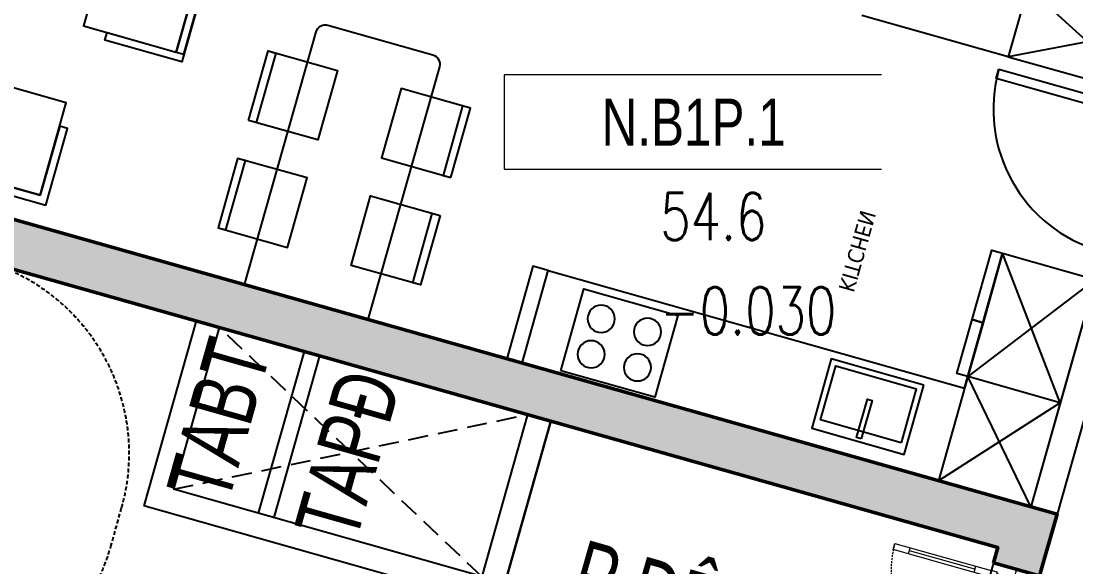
# Model space of a CAD drawing. Header units: millimetres. Extents: x -361669633 to 361256854, y -284153744 to 284385552.
# Drawn here: x 127408 to 133992, y 103864 to 107271 of the extents above; entities that cross this region are included whole.
import ezdxf
from ezdxf.enums import TextEntityAlignment as Align
from ezdxf.xclip import XClip

# ---------------------------------------------------------------- set-up
doc = ezdxf.new("R2010")
doc.units = ezdxf.units.MM
doc.header["$LTSCALE"] = 100
doc.header["$MEASUREMENT"] = 0
doc.header["$XCLIPFRAME"] = 0
doc.set_wipeout_variables(frame=1)
for name, pattern in [('ACAD_ISO03W100', [30, 12, -18]), ('Xref_NT1+NT2_MBDV Cot vach_220729$0$HIDDEN', [0.375, 0.25, -0.125]), ('Xref_NT1+NT2_MBDV Cot vach_220729$0$HIDDEN2', [0.1875, 0.125, -0.0625])]:
    doc.linetypes.add(name, pattern=pattern)
for name, color, linetype in [('1VinaPVC-Text', 9, 'Continuous'), ('A-_FURN----_E-_N', 251, 'Continuous'), ('A-ANNO-ROOM', 50, 'Continuous'), ('dien tich thong thuy', 3, 'Continuous'), ('IDEA - dim', 251, 'Continuous'), ('KT-Net manh', 139, 'Continuous'), ('KT-Tuong', 1, 'Continuous'), ('Xref_NT1+NT2_MBDV Cot vach_220729$0$ccu12-Hatch', 250, 'Continuous'), ('Xref_NT1+NT2_MBDV Cot vach_220729$0$KT-Khuat', 9, 'Xref_NT1+NT2_MBDV Cot vach_220729$0$HIDDEN'), ('Xref_NT1+NT2_MBDV Cot vach_220729$0$KT-Net manh', 139, 'Continuous'), ('Xref_NT1+NT2_MBDV Cot vach_220729$0$KT-Text', 7, 'Continuous'), ('Xref_NT1+NT2_MBDV Cot vach_220729$0$KT-Tuong', 1, 'Continuous')]:
    doc.layers.add(name, color=color, linetype=linetype)
for name, color, linetype, lineweight in [('KT-Chuviet', 255, 'Continuous', 15), ('KT-Net thay', 7, 'Continuous', 15), ('KT-Net truc', 18, 'Continuous', 15), ('Xref_NT1+NT2_MBDV Cot vach_220729$0$CUA', 37, 'Continuous', 13), ('Xref_NT1+NT2_MBDV Cot vach_220729$0$KT-Net cot vach', 6, 'Continuous', 50)]:
    doc.layers.add(name, color=color, linetype=linetype, lineweight=lineweight)
doc.styles.add('220126_HDN_HBA typical plan$0$211210_HDN_HBA_TYPICAL PLAN CORE OPT 1$0$HBA-Text', font='GOTHIC.TTF')
doc.styles.add('font unicode ccu', font='arial.ttf')
doc.styles.add('ROMANS', font='ROMANS.SHX')
doc.styles.add('Tahoma', font='tahoma.ttf')
doc.styles.add('Xref_NT1+NT2_MBDV Cot vach_220729$0$Arial', font='arial.ttf', dxfattribs={"width": 0.7})

# ---------------------------------------------------------------- blocks, each defined once
blk = doc.blocks.new('A$C418F5BC8')
at = {"layer": 'A-ANNO-ROOM', "insert": (648.1133449638728, 1090.790118377889), "char_height": 600, "attachment_point": 2, "rotation": 50.44882673977027, "style": '220126_HDN_HBA typical plan$0$211210_HDN_HBA_TYPICAL PLAN CORE OPT 1$0$HBA-Text'}
blk.add_mtext_dynamic_manual_height_columns('SL-S', width=722857412.8743668, gutter_width=9765.624999999996, heights=[0], dxfattribs=at)
blk = doc.blocks.new('A$C2A6C5140')
at = {"layer": 'A-ANNO-ROOM', "insert": (731.4497625969816, 1190.0169191678, 0.0003277973379295924), "char_height": 600, "attachment_point": 2, "rotation": 50.44882673977027, "style": '220126_HDN_HBA typical plan$0$211210_HDN_HBA_TYPICAL PLAN CORE OPT 1$0$HBA-Text'}
blk.add_mtext_dynamic_manual_height_columns('2-BR', width=722857412.8743668, gutter_width=9765.624999999996, heights=[0], dxfattribs=at)
blk = doc.blocks.new('A$C5388591E')
at = {"layer": 'A-ANNO-ROOM', "insert": (894.3001998505497, 842.1987865094561, 0.0004622000541105721), "char_height": 600, "attachment_point": 2, "rotation": 1.4064704596368105, "style": '220126_HDN_HBA typical plan$0$211210_HDN_HBA_TYPICAL PLAN CORE OPT 1$0$HBA-Text'}
blk.add_mtext_dynamic_manual_height_columns('3-BR', width=722857412.8743668, gutter_width=9765.624999999996, heights=[0], dxfattribs=at)
blk = doc.blocks.new('A$C21AF0CCA')
at = {"layer": 'A-ANNO-ROOM', "insert": (1197.56892258345, 814.6835720778872), "char_height": 600, "attachment_point": 2, "rotation": 0.10542954816276216, "style": '220126_HDN_HBA typical plan$0$211210_HDN_HBA_TYPICAL PLAN CORE OPT 1$0$HBA-Text'}
blk.add_mtext_dynamic_manual_height_columns('1-BR+', width=722857412.8743668, gutter_width=9765.624999999996, heights=[0], dxfattribs=at)
blk = doc.blocks.new('*U155')
for p, q in [((-1260.000000000004, 525.000000000002), (-1300.000000000004, 525.000000000002)), ((-1280.000000000004, 100.0000000000002), (-1280.000000000004, 525.000000000002)), ((-90.00000000000001, 525.0000000000018), (-50.00000000000001, 525.0000000000018)), ((-70, 100), (-70.00000000000001, 525.0000000000018)), ((-1260.000000000004, 100.0000000000002), (-1300.000000000004, 100.0000000000002)), ((-90, 100), (-50, 100))]:
    blk.add_line(p, q)
for points in [[(-1300.000000000004, 1.776356839400256e-13), (-1260.000000000004, 1.776356839400256e-13), (-1260.000000000004, 625.000000000002), (-1300.000000000004, 625.000000000002)], [(-50, 0), (-90, 0), (-90.00000000000001, 625.0000000000018), (-49.99999999999979, 625.0000000000018)], [(-1350.000000000004, -149.9999999999989), (-1290.000000000004, -149.9999999999989), (-1290.000000000004, -39.99999999999982), (-1300.000000000004, -39.99999999999982), (-1300.000000000004, 1.776356839400256e-13), (-1350.000000000004, 2.060573933704296e-13)], [(0, -149.9999999999991), (-60, -149.9999999999991), (-60, -40), (-50, -40), (-50, 0), (0, 0)]]:
    blk.add_lwpolyline(points, close=True)
at = {"linetype": 'Xref_NT1+NT2_MBDV Cot vach_220729$0$HIDDEN2'}
for centre, radius, start, end in [((-1300.000000001013, -1.091216006443577e-09), 625.00000000124, 7.016709298534867e-15, 89.99996073224838), ((-49.99999999983451, -2.645705876602741e-10), 625.000000000419, 90.00003926775162, 180)]:
    blk.add_arc(centre, radius, start, end, dxfattribs=at)
blk = doc.blocks.new('Xref_NT1+NT2_MBDV Cot vach_220729$0$A$C6F5A0866')
at = {"layer": 'Xref_NT1+NT2_MBDV Cot vach_220729$0$ccu12-Hatch', "ltscale": 0.5}
h = blk.add_hatch(dxfattribs=at)
h.set_pattern_fill('1BETONG2-BOP', color=256, scale=50, angle=-9.221226682393311, pattern_type=2)
h.set_pattern_definition([(40.77877331760666, (-344030.3944177576, 1051586.248183714), (348.9675850483742, -88.4399490210206), [37.5, -412.5]), (345.7787733176067, (-344030.3944177576, 1051586.248183714), (-8.210898913512196, 382.3529989210534), [29.99999999999996, -329.9999999999994]), (91.23017331760666, (-344001.3137862326, 1051578.878190373), (340.7569124668878, 293.9127818386315), [31.87009499999996, -350.5710559999993]), (36.96297331760668, (-344014.3697291065, 1051684.955880241), (513.4625743915367, -167.2010307779809), [56.25, -618.75]), (87.41437331760669, (-343971.5811901797, 1051671.022434192), (539.3416914241059, 405.8762616606115), [47.80514399999991, -525.8564999999986]), (341.9629733176067, (-344014.3697291065, 1051684.955880241), (539.3413746221111, 405.8766828830586), [44.99999999999991, -494.9999999999993]), (11.77877331760669, (-343969.0220530062, 1051652.266611784), (262.3373889366649, -246.5341646977719), [37.49999999999999, -412.4999999999999]), (216.7787733176067, (-343969.0220530062, 1051652.266611784), (302.3113750775801, -234.2414718695076), [30, -330]), (62.23017331760668, (-343947.1606170078, 1051631.722084084), (440.5244551362457, 91.85968184684302), [31.870095, -350.571056]), (58.27877331760666, (-344030.3944177576, 1051586.248183714), (-53.36434103728865, 157.7776666884637), [0, -325.9999999999994, 0, -334.9999999999994, 0, -331.2499999999994]), (355.2787733176066, (-344030.3944177576, 1051586.248183714), (170.2997612820221, 164.892499245073), [0, -190.9999999999999, 0, -318.4999999999999, 0, -126.25]), (318.2787733176067, (-344140.4534993852, 1051604.115711559), (261.6547411591457, -53.9033888446771), [0, -125, 0, -389.9999999999999, 0, -517.4999999999999]), (308.2787733176067, (-344189.8073476484, 1051612.128055886), (295.8455729819947, 2.678777138048432), [0, -162.4999999999997, 0, -258.9999999999993, 0, -367.4999999999993]), (305.7787733176067, (-344030.3944177576, 1051586.248183714), (172.3971011095514, 124.2396455605985), []), (305.7787733176067, (-344020.5792959586, 1051646.706647836), (172.3971011095514, 124.2396455605985), [])])
h.paths.add_polyline_path([(3150.000966757172, 11324.99636555534), (6200.000687518448, 11324.99637230266), (6200.000687552747, 324.9995365019422), (5800.000662928098, 324.9995365005452), (5800.000662927137, 624.999536500778), (5900.000687551787, 624.9995365010254), (5900.000687519336, 11024.99636555523), (3150.000408315187, 11024.99636555534)])
h.paths.add_polyline_path([(4450.000662927923, 324.9995364966016), (3249.999483165913, 324.9995364926581), (3249.999833536145, 624.9995365010109), (4450.000662927108, 624.9995364966016)])
at = {"layer": 'Defpoints'}
blk.add_lwpolyline([(3249.999833536189, 3524.996365553248), (5900.000687551801, 3524.996365553467), (5900.000687551787, 624.9995365010254), (3249.999833536145, 624.9995365010109)], close=True, dxfattribs=at)
at = {"layer": 'Xref_NT1+NT2_MBDV Cot vach_220729$0$KT-Khuat', "linetype": 'Xref_NT1+NT2_MBDV Cot vach_220729$0$HIDDEN', "ltscale": 5}
for p, q in [((4849.999873427951, 3674.996229237106), (5899.999870706626, 5674.996277952901)), ((4849.999884376608, 5674.99628944906), (5899.999859757954, 3674.996217740947))]:
    blk.add_line(p, q, dxfattribs=at)
at = {"layer": 'Xref_NT1+NT2_MBDV Cot vach_220729$0$KT-Net cot vach'}
blk.add_line((5800.000662927137, 624.999536500778), (5800.000662928098, 324.9995365005452), dxfattribs=at)
for points in [[(3150.000687536231, 11324.99636555547), (6200.000687518419, 11324.99636555546), (6200.000687552747, 324.9995365019422), (5800.000662928098, 324.9995365005452)], [(3150.000687536129, 11024.99636555539), (5900.000687519336, 11024.99636555523), (5900.000687551787, 624.9995365010254), (5800.000662927137, 624.999536500778)]]:
    blk.add_lwpolyline(points, dxfattribs=at)
at = {"layer": 'Xref_NT1+NT2_MBDV Cot vach_220729$0$KT-Net manh', "linetype": 'Xref_NT1+NT2_MBDV Cot vach_220729$0$HIDDEN', "elevation": 9.38696387794459e-08}
blk.add_lwpolyline([(3150.000687492677, 7204.996365554412, 0.4141313066799707), (4399.722920974469, 5954.996365554543), (4650.278519487518, 5954.996365554674, 0.4141313427087546), (5900.000687492779, 7204.996365554776, 1.000029217103996)], format="xyb", dxfattribs=at)
at = {"layer": 'Xref_NT1+NT2_MBDV Cot vach_220729$0$KT-Tuong'}
for p, q in [((5899.999872348941, 5824.996277952931), (4699.999886018952, 5824.996291091389)), ((4849.999873427907, 3674.996229236844), (4849.999884376608, 5674.99628944906)), ((5899.999870706626, 5674.996277952901), (4849.999884376608, 5674.99628944906)), ((5900.00059065783, 3674.996277953018), (4849.999873427951, 3674.996229237106))]:
    blk.add_line(p, q, dxfattribs=at)
at = {"layer": 'Xref_NT1+NT2_MBDV Cot vach_220729$0$KT-Tuong', "color": 7}
for p, q in [((5899.999864684723, 5124.996277952901), (4849.99987835488, 5124.99628944906)), ((5899.999863589968, 5024.996277952901), (4849.999877259921, 5024.996289449089))]:
    blk.add_line(p, q, dxfattribs=at)
at = {"layer": 'Xref_NT1+NT2_MBDV Cot vach_220729$0$KT-Tuong'}
blk.add_lwpolyline([(5900.000687542648, 3524.996365553481), (4599.999871786233, 3524.996231974263), (4599.999873975859, 3724.996231974001), (4699.999873975408, 3724.996230879595), (4699.999886018952, 5824.996291091389)], dxfattribs=at)
at = {"layer": 'Xref_NT1+NT2_MBDV Cot vach_220729$0$CUA'}
blk.add_blockref('*U155', (5800.000662927167, 624.999536500778), dxfattribs=at)
at = {"layer": 'Xref_NT1+NT2_MBDV Cot vach_220729$0$KT-Text', "extrusion": (-8.167062429397715e-08, 6.124997595946321e-10, 0.9999999999999968), "style": 'Xref_NT1+NT2_MBDV Cot vach_220729$0$Arial', "oblique": 359.9999999962315, "width": 0.7000000000070644}
blk.add_text('P.ĐỆM', height=400, rotation=269.7787733174999, dxfattribs=at).set_placement((4847.601269592077, 2499.501062992597, -0.0004134151399628201), align=Align.CENTER)
blk = doc.blocks.new('*U243')
at = {"ltscale": 5}
blk.add_lwpolyline([(305, -530), (305, -1.13686837721616e-13), (-305, 0), (-305, -530)], close=True, dxfattribs=at)
for centre in [(-150, -150), (150, -150.0000000000001), (-150, -380), (150, -380)]:
    blk.add_circle(centre, 85, dxfattribs=at)
blk = doc.blocks.new('*U244')
at = {"ltscale": 5}
for points in [[(-300, -450), (300, -450), (300, 0), (-300, 0)], [(-261, -65), (261, -65), (261, -415), (-261, -415)], [(-15, -20), (15, -20), (15, -270), (-15, -270)]]:
    blk.add_lwpolyline(points, close=True, dxfattribs=at)
blk = doc.blocks.new('30')
at = {"layer": 'A-_FURN----_E-_N', "linetype": 'Continuous'}
for points in [[(-735.0000000360305, -169.9999999777501), (-735.0000000292639, -769.9999999768188), (-1535.000000029366, -769.999999986263), (-1535.000000037937, -169.999999986685)], [(-1085.00000002938, -769.9999999811844), (-1085.000000028595, -839.999999980806), (-1535.000000028565, -839.9999999862193), (-1535.000000029366, -769.999999986263)], [(-735.0000000292639, -769.9999999768188), (-735.0000000266882, -839.9999999773427), (-1085.000000028595, -839.999999980806), (-1085.00000002938, -769.9999999811844)]]:
    blk.add_lwpolyline(points, close=True, dxfattribs=at)
at = {"layer": 'IDEA - dim'}
for p, q in [((-2725.000381511476, -1070.000002763627), (-2725.000382072845, -169.9999999999272)), ((-735.0000000292639, -769.9999999768188), (-60.00000002933666, -769.9999999692809)), ((-3175.000381420192, -1070.000002768196), (-2725.000381511476, -1070.000002763627))]:
    blk.add_line(p, q, dxfattribs=at)
for points in [[(-2635.00037838376, -1104.999999999898), (-2635.000378394005, -184.9999999994616), (-2575.000378393932, -184.9999999991996), (-2575.000378381868, -1104.999999999229)], [(-59.99999999928696, -3469.999999969339), (-659.9999999992433, -3469.999999976004), (-659.9999999981665, -3569.999999976499), (-60.0000000000291, -3569.999999969368)], [(-1053.370892630061, -4213.634093855959), (-1503.370892631807, -4213.634093861023), (-1503.370892624967, -4663.634093861489), (-1053.370892624938, -4663.63409385558)], [(-1053.370892630061, -4213.634093855959), (-1503.370892631807, -4213.634093861023), (-1503.370892629435, -4263.634093861081), (-1053.370892629391, -4263.634093855988)], [(-806.62916226589, -4213.634093853718), (-356.6291622658755, -4213.634093847781), (-356.6291622590652, -4663.63409384781), (-806.6291622609133, -4663.634093852845)], [(-806.62916226589, -4213.634093853718), (-356.6291622658755, -4213.634093847781), (-356.6291622635326, -4263.634093848275), (-806.6291622653807, -4263.634093852786)], [(-1053.370892615378, -5526.365906103558), (-1503.370892615276, -5526.365906108127), (-1503.370892620413, -5076.365906109029), (-1053.370892620384, -5076.365906103063)], [(-806.6291622494609, -5526.365906100822), (-356.6291622494464, -5526.365906094885), (-356.6291622562858, -5076.365906095336), (-806.6291622562712, -5076.365906100356)], [(-1053.370892615378, -5526.365906103558), (-1503.370892615276, -5526.365906108127), (-1503.370892617808, -5476.365906108549), (-1053.370892615916, -5476.365906104082)], [(-806.6291622494609, -5526.365906100822), (-356.6291622494464, -5526.365906094885), (-356.6291622518766, -5476.365906095816), (-806.6291622518329, -5476.365906100822)], [(-1980.677377858563, -6524.261134143089), (-1980.677377863496, -6076.256100078215), (-1340.677377865301, -6076.256100070372), (-1340.677377865926, -6026.256100069921), (-2030.67737786581, -6026.256100077808), (-2030.67737785849, -6524.2611341437)], [(-1340.677377860338, -6524.261134135784), (-1340.677377865301, -6076.256100070372), (-1980.677377863496, -6076.256100078215), (-1980.677377865912, -6026.25610007772), (-1290.677377865912, -6026.256100068873), (-1290.677377860411, -6524.261134134722)], [(-1980.677377863496, -6076.256100078215), (-1980.677377858708, -6676.256100078157), (-1340.677377858578, -6676.256100070386), (-1340.677377865301, -6076.256100070372)], [(-250.0001891197026, -6649.999999970794), (-850.0001891179127, -6649.999999977998), (-850.000189109036, -7449.999999977983), (-250.000189109036, -7449.999999970823)], [(-698.0052231846203, -6649.999999976295), (-250.0001891197026, -6649.999999970794), (-250.000189109036, -7449.999999970823), (-200.000189110855, -7449.999999970794), (-200.0001891184511, -6599.999999970707), (-698.0052231833688, -6599.999999976237)]]:
    blk.add_lwpolyline(points, close=True, dxfattribs=at)
blk.add_lwpolyline([(-735.0000000360596, -169.9999999778083), (-60.00000003784953, -169.9999999702413), (-59.99999999928696, -3469.999999969339), (-659.9999999992433, -3469.999999976004), (-660.0000000312284, -769.9999999764696), (-1535.000000029366, -769.999999986263), (-1535.000000037937, -169.999999986685)], dxfattribs=at)
blk.add_lwpolyline([(-59.99999999106512, -5269.999999968466), (-1699.999999987369, -5269.999999986714, -0.414213562373095), (-1759.999999988024, -5209.999999987907), (-1759.999999995591, -4529.999999986961, -0.414213562373095), (-1699.999999998108, -4469.999999986801), (-60, -4469.999999968524)], format="xyb", close=True, dxfattribs=at)
blk.add_arc((-2635.000378394005, -184.9999999994616), 919.999999999999, 270.0000000016675, 1.667526652835144e-09, dxfattribs=at)
at = {"layer": 'KT-Net manh', "linetype": 'ACAD_ISO03W100', "ltscale": 4}
for p, q in [((-3175.000382074621, -170.0000000771397), (-2725.000381543199, -1070.000002763714)), ((-2725.000382072845, -169.9999999999272), (-3175.000381420192, -1070.000002768196)), ((-735.0000000360305, -169.9999999777501), (-1535.000000029366, -769.999999986263)), ((-1535.000000037937, -169.999999986685), (-735.0000000292639, -769.9999999768188)), ((-60.00000003784953, -169.9999999702413), (-735.0000000292639, -769.9999999768188)), ((-735.0000000360305, -169.9999999777501), (-60.00000002933666, -769.9999999692809)), ((-2725.000381511476, -1070.000002763627), (-2725.000381500911, -2020.000000000451))]:
    blk.add_line(p, q, dxfattribs=at)
at = {"layer": 'KT-Tuong'}
for p, q in [((-1675.00037838491, 1.01863406598568e-10), (-60.0000000000291, 7.275957614183426e-11)), ((-1675.000378381024, -169.9999999882566), (-60.00000000001455, -169.9999999705615))]:
    blk.add_line(p, q, dxfattribs=at)
blk.add_lwpolyline([(-60.00000000001455, -3.368768375366926e-08), (-60.0000000000291, -9599.999999969834)], dxfattribs=at)
at = {"layer": 'IDEA - dim', "rotation": 270}
blk.add_blockref('*U244', (-160.000000023254, -1319.999999970445), dxfattribs=at)
at = {"layer": 'IDEA - dim', "extrusion": (0, 0, -1), "zscale": -0.9999999999999998, "rotation": 270}
blk.add_blockref('*U243', (610.0000000071595, -2919.999999975422), dxfattribs=at)
at = {"layer": '1VinaPVC-Text', "style": 'Tahoma', "text_generation_flag": 4}
blk.add_text('KITCHEN', height=99.99999999998259, rotation=180.0000000016675, dxfattribs=at).set_placement((-1041.604633205061, -1696.742804846537))
blk = doc.blocks.new('TAG CAO DO SAN')
blk.add_wipeout([(1526701.778855525, -266095.2298759429), (1527644.6359120198, -266095.2298759429), (1527644.6359120198, -266566.65840419114), (1526701.778855525, -266566.65840419114)]).dxf.layer = 'KT-Net thay'
at = {"layer": 'KT-Net thay', "flags": 128}
blk.add_lwpolyline([(1526701.778855525, -266095.2298759429), (1526701.778855525, -266566.6584041911), (1527644.63591202, -266566.6584041911), (1527644.63591202, -266095.2298759429)], close=True, dxfattribs=at)
for points in [[(1526701.778855525, -266330.9441400666), (1527644.63591202, -266330.9441400666)], [(1526701.778855525, -266566.6584041911), (1527644.63591202, -266566.6584041911)]]:
    blk.add_lwpolyline(points, dxfattribs=at)
at = {"layer": 'KT-Chuviet', "color": 31, "style": 'ROMANS', "width": 0.75}
blk.add_text('DTTT:', height=117.8571320618522, dxfattribs=at).set_placement((1526748.92170835, -266507.8139601254))
at = {"layer": 'KT-Chuviet', "color": 31, "style": 'font unicode ccu', "width": 0.75}
blk.add_attdef('TÊNPHÒNG', text='', height=117.85713, dxfattribs=at).set_placement((1527175.308820772, -266213.4467624734), align=Align.MIDDLE_CENTER)
at = {"layer": 'KT-Chuviet', "color": 31, "ltscale": 15, "style": 'ROMANS', "width": 0.75, "flags": 8}
blk.add_attdef('CAO-DO', (1527091.943339912, -266507.7298381611), '', height=117.8571320618522, dxfattribs=at)

msp = doc.modelspace()

# ---------------------------------------------------------------- block references
at = {"layer": 'A-ANNO-ROOM'}
for p in [(-179024.1225825999, 160712.6478495842), (-180382.6322397698, 155789.411874884), (-190286.0204869456, 124478.0768178394, 1.346936588895556e-09)]:
    msp.add_blockref('A$C21AF0CCA', p, dxfattribs=at)
at = {"layer": 'dien tich thong thuy'}
for name, p in [('A$C418F5BC8', (-183121.2488710207, 150788.1022653995, 4.458474270978302e-05)), ('A$C418F5BC8', (-185916.5103263877, 147013.3373297456, -1.002392452937338e-05)), ('A$C2A6C5140', (-173817.5586672256, 144980.2909740227, 4.458474270978302e-05)), ('A$C418F5BC8', (-186652.4626417545, 142646.5429756727, -1.002392452937338e-05)), ('A$C418F5BC8', (-186377.4324348223, 138298.4805360042, -1.002392452937338e-05)), ('A$C2A6C5140', (-176455.3479834166, 137392.1549659841, 4.458474270978302e-05)), ('A$C418F5BC8', (-187947.5319872767, 133708.2440662626, 4.458474270978302e-05)), ('A$C418F5BC8', (-189241.4115529855, 129721.5758114107, -1.002392452937338e-05)), ('A$C2A6C5140', (-179002.0562959724, 128379.5430231674, 4.458474270978302e-05)), ('A$C2A6C5140', (-181410.0641770078, 119690.6662781135, -1.002392452937338e-05)), ('A$C2A6C5140', (-183695.913663118, 112855.615400683, -1.002392452937338e-05)), ('A$C2A6C5140', (-185634.5661370347, 105094.7725278903, 4.458474270978302e-05)), ('A$C5388591E', (-179466.3195788267, 167815.827265796, -1.002374431291389e-05)), ('A$C5388591E', (-196231.0722577464, 103592.7979221966, 4.458517517066486e-05))]:
    msp.add_blockref(name, p, dxfattribs=at)
at = {"layer": 'KT-Tuong', "rotation": 254.2212141373278}
msp.add_blockref('30', (133858.1380514781, 104134.8491334525), dxfattribs=at)
msp.add_blockref('30', (133858.1380514781, 104134.8491334525), dxfattribs=at)
at = {"layer": 'Xref_NT1+NT2_MBDV Cot vach_220729$0$KT-Net manh', "rotation": 74.22122668239332}
msp.add_blockref('Xref_NT1+NT2_MBDV Cot vach_220729$0$A$C6F5A0866', (132501.2793375191, 98137.83763841024, 2.243729317177552e-09), dxfattribs=at)

# ---------------------------------------------------------------- texts
at = {"layer": 'Xref_NT1+NT2_MBDV Cot vach_220729$0$KT-Text', "extrusion": (-2.279760247110746e-08, -7.842662398760276e-08, 0.9999999999999968), "style": 'Xref_NT1+NT2_MBDV Cot vach_220729$0$Arial', "width": 0.7}
for s, p in [('TABT', (128833.5562399068, 104729.133941364, -0.0267523288960266)), ('TAPĐ', (129637.9639829855, 104509.7328941366, -0.0267534605805446))]:
    msp.add_text(s, height=400, rotation=74.22122668239095, dxfattribs=at).set_placement(p, align=Align.CENTER)

# ---------------------------------------------------------------- next in the draw order: block references
at = {"layer": 'KT-Net truc'}
ref = msp.add_blockref('TAG CAO DO SAN', (-3686332.440641069, 772173.1827662475), dxfattribs=dict(at, xscale=2.5, yscale=2.5, zscale=2.5))
XClip(ref).set_block_clipping_path([(1526674.1636322693, -266330.944140067), (1527644.6359120195, -266095.2298759429)])
ref.add_attrib('CAO-DO', '54.6', (131397.4177087115, 105903.858170845), dxfattribs={"layer": 'KT-Chuviet', "color": 31, "ltscale": 15, "height": 294.6428301546305, "style": 'ROMANS', "width": 0.7500000000000001})
ref.add_attrib('CAO-DO', '-0.030', (131397.4177087115, 105314.5725105357), dxfattribs={"layer": 'KT-Chuviet', "color": 31, "ltscale": 15, "height": 294.6428301546305, "style": 'ROMANS', "width": 0.7500000000000001})
ref.add_attrib('TÊNPHÒNG', 'N.B1P.1', dxfattribs={"layer": 'KT-Chuviet', "color": 31, "height": 294.642825, "style": 'font unicode ccu', "width": 0.7500000000000001}).set_placement((131605.8314108627, 106639.5658600642), align=Align.MIDDLE_CENTER)

doc.saveas('drawing.dxf')
